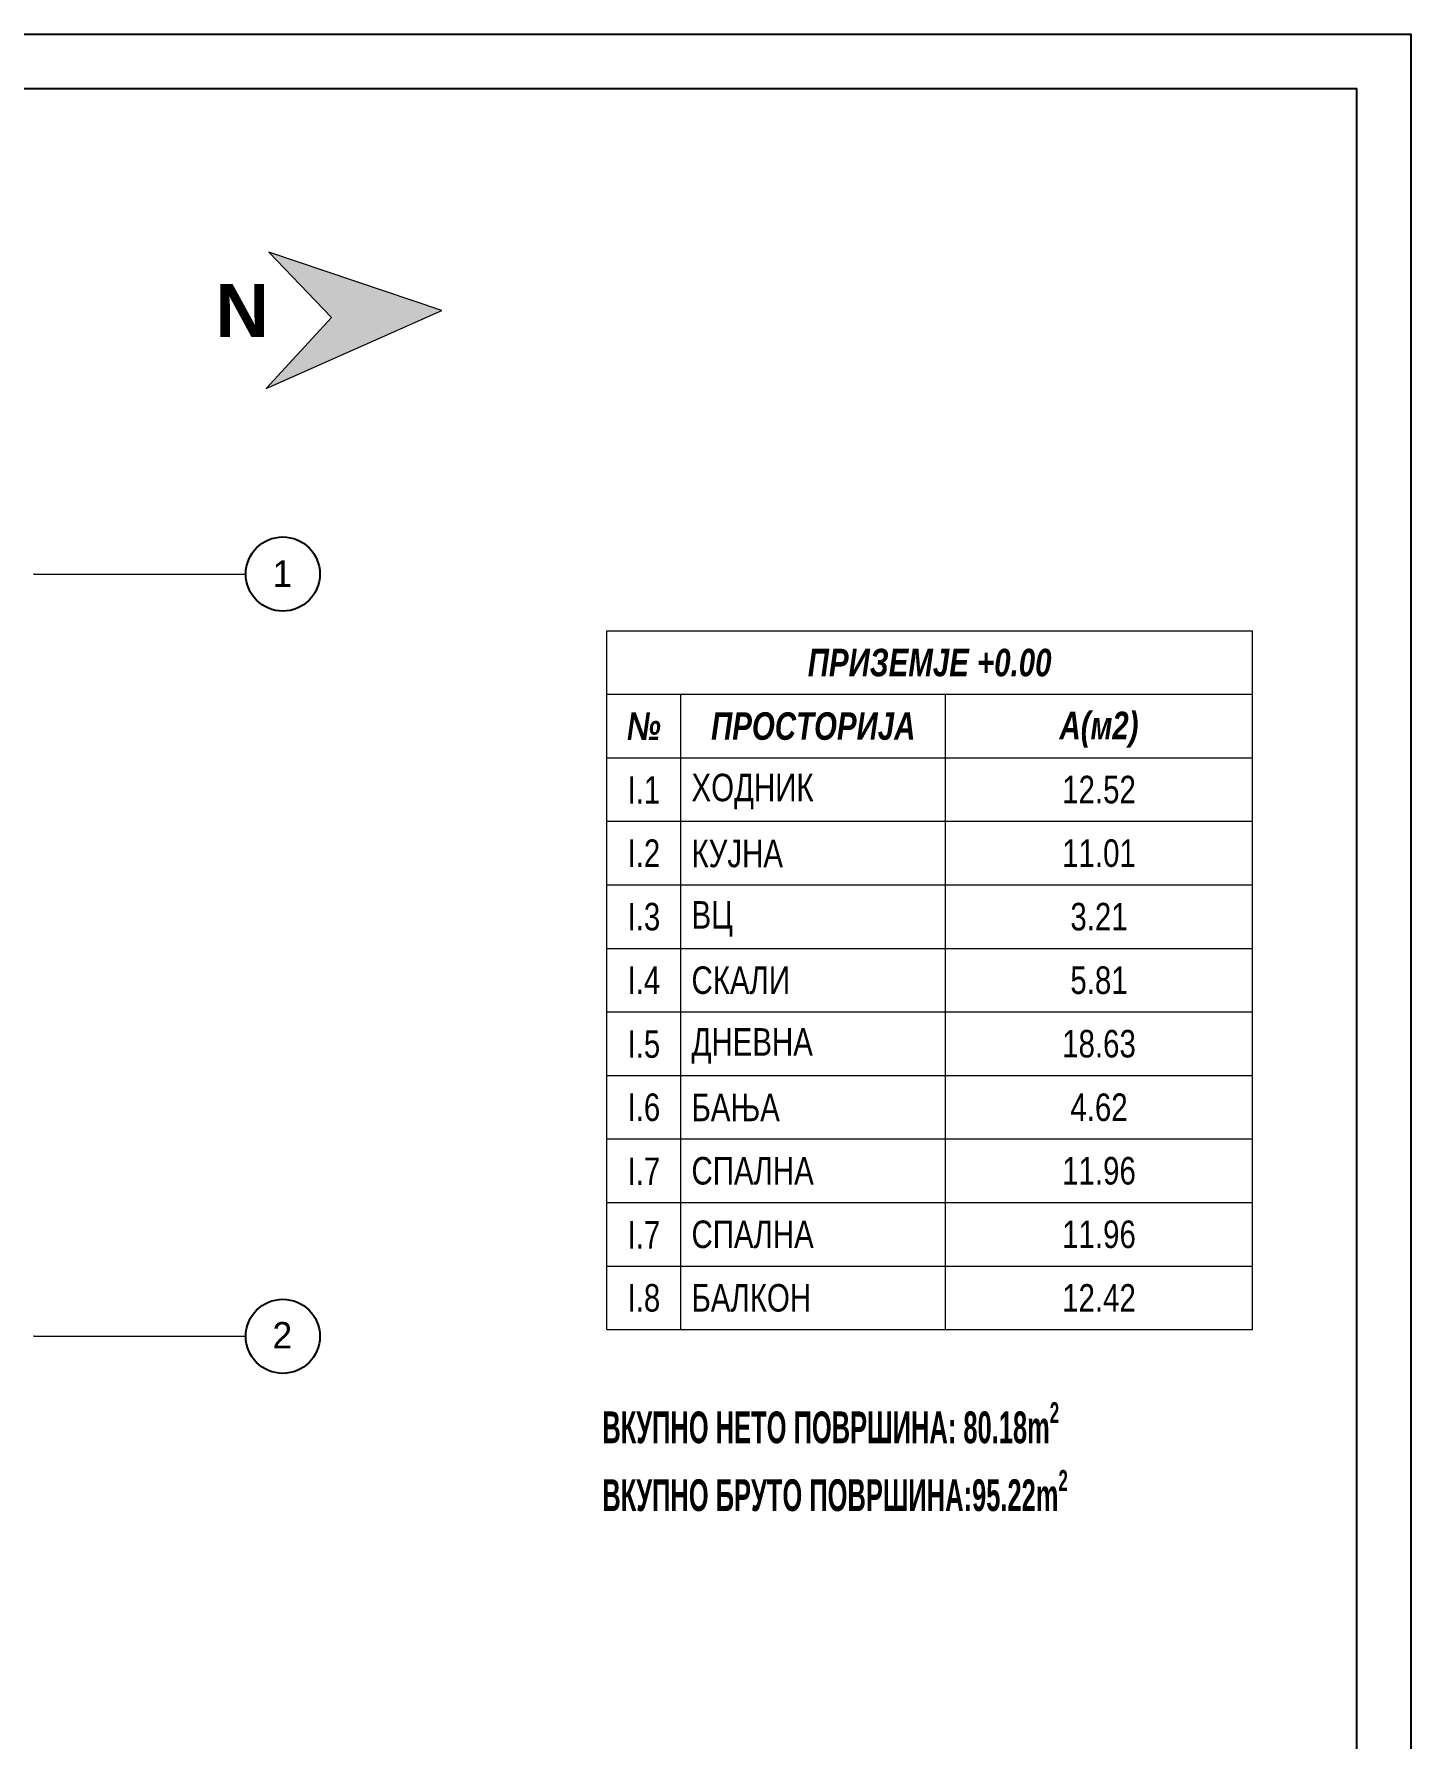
# Model space of a CAD drawing. Extents: x -1929 to 256751, y -18317 to 36108.
# Drawn here: x -530 to 120, y 1410 to 2215 of the extents above; entities that cross this region are included whole.
import ezdxf
from ezdxf.xclip import XClip

# ---------------------------------------------------------------- set-up
doc = ezdxf.new("R2010")
doc.units = 0
doc.header["$LTSCALE"] = 5
doc.header["$MEASUREMENT"] = 0
doc.header["$XCLIPFRAME"] = 0
doc.linetypes.add('- Двойно прекъснати линии', pattern=[1093.611073, 529.166651, -211.666656, 141.111112, -211.666656])
for name, color, linetype in [('4 _ - Фрагмент - Разрез.2D Elements', 7, 'Continuous'), ('4 _ - Фрагмент - Чертежи.2D Elements', 7, 'Continuous'), ('4 _ - Щриховки - Основни.2D Elements', 7, 'Continuous'), ('6 _ - Конструктивни оси.Dimensioning', 7, 'Continuous'), ('7 _ - Основни елементи.2D Elements', 7, 'Continuous'), ('A-Text', 7, 'Continuous')]:
    doc.layers.add(name, color=color, linetype=linetype)
doc.styles.add('GENERATED_STYLE_3', font='GOTHIC.TTF')
doc.styles.add('GENERATED_STYLE_5', font='arialbd.ttf')
doc.styles.add('GENERATED_STYLE_7', font='GOTHICBI.TTF')
doc.styles.add('GENERATED_STYLE_8', font='GOTHICB.TTF')

# ---------------------------------------------------------------- blocks, each defined once
blk = doc.blocks.new('Drawing_2_2', base_point=(36940, 35233))
at = {"color": 7, "linetype": 'Continuous', "lineweight": 13, "ltscale": 0.01}
for p, q in [((33890, 38533), (39990, 38533)), ((33890, 37933), (33890, 38533)), ((39990, 37933), (39990, 38533)), ((33890, 37933), (39990, 37933)), ((33890, 37333), (33890, 37933)), ((34590, 37333), (34590, 37933)), ((37090, 37333), (37090, 37933)), ((39990, 37333), (39990, 37933)), ((33890, 37333), (34590, 37333)), ((33890, 36733), (33890, 37333)), ((34590, 37333), (37090, 37333)), ((34590, 36733), (34590, 37333)), ((37090, 37333), (39990, 37333)), ((37090, 36733), (37090, 37333)), ((39990, 36733), (39990, 37333)), ((33890, 36733), (34590, 36733)), ((33890, 36133), (33890, 36733)), ((34590, 36733), (37090, 36733)), ((34590, 36133), (34590, 36733)), ((37090, 36733), (39990, 36733)), ((37090, 36133), (37090, 36733)), ((39990, 36133), (39990, 36733)), ((33890, 36133), (34590, 36133)), ((33890, 35533), (33890, 36133)), ((34590, 36133), (37090, 36133)), ((34590, 35533), (34590, 36133)), ((37090, 36133), (39990, 36133)), ((37090, 35533), (37090, 36133)), ((39990, 35533), (39990, 36133)), ((33890, 35533), (34590, 35533)), ((33890, 34933), (33890, 35533)), ((34590, 35533), (37090, 35533)), ((34590, 34933), (34590, 35533)), ((37090, 35533), (39990, 35533)), ((37090, 34933), (37090, 35533)), ((39990, 34933), (39990, 35533)), ((33890, 34933), (34590, 34933)), ((33890, 34333), (33890, 34933)), ((34590, 34933), (37090, 34933)), ((34590, 34333), (34590, 34933)), ((37090, 34933), (39990, 34933)), ((37090, 34333), (37090, 34933)), ((39990, 34333), (39990, 34933)), ((33890, 34333), (34590, 34333)), ((33890, 33733), (33890, 34333)), ((34590, 34333), (37090, 34333)), ((34590, 33733), (34590, 34333)), ((37090, 34333), (39990, 34333)), ((37090, 33733), (37090, 34333)), ((39990, 33733), (39990, 34333)), ((33890, 33733), (34590, 33733)), ((33890, 33133), (33890, 33733)), ((34590, 33733), (37090, 33733)), ((34590, 33133), (34590, 33733)), ((37090, 33733), (39990, 33733)), ((37090, 33133), (37090, 33733)), ((39990, 33133), (39990, 33733)), ((33890, 33133), (34590, 33133)), ((33890, 32533), (33890, 33133)), ((34590, 33133), (37090, 33133)), ((34590, 32533), (34590, 33133)), ((37090, 33133), (39990, 33133)), ((37090, 32533), (37090, 33133)), ((39990, 32533), (39990, 33133)), ((33890, 32533), (34590, 32533)), ((33890, 31933), (33890, 32533)), ((34590, 32533), (37090, 32533)), ((34590, 31933), (34590, 32533)), ((37090, 32533), (39990, 32533)), ((37090, 31933), (37090, 32533)), ((39990, 31933), (39990, 32533)), ((33890, 31933), (34590, 31933)), ((34590, 31933), (37090, 31933)), ((37090, 31933), (39990, 31933))]:
    blk.add_line(p, q, dxfattribs=at)
at = {"color": 7, "linetype": 'Continuous', "lineweight": 13, "char_height": 260}
for s, insert, attachment_point, style in [('\\A1;{\\W0.800000x;\\pqc;\\fCentury Gothic|b1|i1|c0|p34;ПРИЗЕМЈЕ +0.00}', (36940, 38231), 5, 'GENERATED_STYLE_7'), ('\\A1;{\\W0.800000x;\\pqc;\\fCentury Gothic|b1|i1|c0|p34;№}', (34240, 37631), 5, 'GENERATED_STYLE_7'), ('\\A1;{\\W0.800000x;\\pqc;\\fCentury Gothic|b1|i1|c0|p34;ПРОСТОРИЈА}', (35840, 37631), 5, 'GENERATED_STYLE_7'), ('\\A1;{\\W0.800000x;\\pqc;\\fCentury Gothic|b1|i1|c0|p34;А(м2)}', (38540, 37599), 5, 'GENERATED_STYLE_7'), ('\\A1;{\\W0.800000x;\\pqc;\\fCentury Gothic|b0|i0|c0|p34;I.1}', (34240, 37029), 5, 'GENERATED_STYLE_3'), ('\\A1;{\\W0.800000x;\\pql;\\fCentury Gothic|b0|i0|c0|p34;ХОДНИК}', (34690, 37015), 4, 'GENERATED_STYLE_3'), ('\\A1;{\\W0.800000x;\\pqc;\\fCentury Gothic|b0|i0|c0|p34;12.52}', (38540, 37031), 5, 'GENERATED_STYLE_3'), ('\\A1;{\\W0.800000x;\\pqc;\\fCentury Gothic|b0|i0|c0|p34;I.2}', (34240, 36432), 5, 'GENERATED_STYLE_3'), ('\\A1;{\\W0.800000x;\\pql;\\fCentury Gothic|b0|i0|c0|p34;КУЈНА}', (34690, 36428), 4, 'GENERATED_STYLE_3'), ('\\A1;{\\W0.800000x;\\pqc;\\fCentury Gothic|b0|i0|c0|p34;11.01}', (38540, 36431), 5, 'GENERATED_STYLE_3'), ('\\A1;{\\W0.800000x;\\pqc;\\fCentury Gothic|b0|i0|c0|p34;I.3}', (34240, 35831), 5, 'GENERATED_STYLE_3'), ('\\A1;{\\W0.800000x;\\pql;\\fCentury Gothic|b0|i0|c0|p34;ВЦ}', (34690, 35812), 4, 'GENERATED_STYLE_3'), ('\\A1;{\\W0.800000x;\\pqc;\\fCentury Gothic|b0|i0|c0|p34;3.21}', (38540, 35831), 5, 'GENERATED_STYLE_3'), ('\\A1;{\\W0.800000x;\\pqc;\\fCentury Gothic|b0|i0|c0|p34;I.4}', (34240, 35232), 5, 'GENERATED_STYLE_3'), ('\\A1;{\\W0.800000x;\\pql;\\fCentury Gothic|b0|i0|c0|p34;СКАЛИ}', (34690, 35231), 4, 'GENERATED_STYLE_3'), ('\\A1;{\\W0.800000x;\\pqc;\\fCentury Gothic|b0|i0|c0|p34;5.81}', (38540, 35231), 5, 'GENERATED_STYLE_3'), ('\\A1;{\\W0.800000x;\\pql;\\fCentury Gothic|b0|i0|c0|p34;ДНЕВНА}', (34690, 34612), 4, 'GENERATED_STYLE_3'), ('\\A1;{\\W0.800000x;\\pqc;\\fCentury Gothic|b0|i0|c0|p34;I.5}', (34240, 34628), 5, 'GENERATED_STYLE_3'), ('\\A1;{\\W0.800000x;\\pqc;\\fCentury Gothic|b0|i0|c0|p34;18.63}', (38540, 34631), 5, 'GENERATED_STYLE_3'), ('\\A1;{\\W0.800000x;\\pqc;\\fCentury Gothic|b0|i0|c0|p34;I.6}', (34240, 34031), 5, 'GENERATED_STYLE_3'), ('\\A1;{\\W0.800000x;\\pql;\\fCentury Gothic|b0|i0|c0|p34;БАЊА}', (34690, 34031), 4, 'GENERATED_STYLE_3'), ('\\A1;{\\W0.800000x;\\pqc;\\fCentury Gothic|b0|i0|c0|p34;4.62}', (38540, 34031), 5, 'GENERATED_STYLE_3'), ('\\A1;{\\W0.800000x;\\pqc;\\fCentury Gothic|b0|i0|c0|p34;I.7}', (34240, 33428), 5, 'GENERATED_STYLE_3'), ('\\A1;{\\W0.800000x;\\pql;\\fCentury Gothic|b0|i0|c0|p34;СПАЛНА}', (34690, 33431), 4, 'GENERATED_STYLE_3'), ('\\A1;{\\W0.800000x;\\pqc;\\fCentury Gothic|b0|i0|c0|p34;11.96}', (38540, 33431), 5, 'GENERATED_STYLE_3'), ('\\A1;{\\W0.800000x;\\pqc;\\fCentury Gothic|b0|i0|c0|p34;I.7}', (34240, 32828), 5, 'GENERATED_STYLE_3'), ('\\A1;{\\W0.800000x;\\pql;\\fCentury Gothic|b0|i0|c0|p34;СПАЛНА}', (34690, 32831), 4, 'GENERATED_STYLE_3'), ('\\A1;{\\W0.800000x;\\pqc;\\fCentury Gothic|b0|i0|c0|p34;11.96}', (38540, 32831), 5, 'GENERATED_STYLE_3'), ('\\A1;{\\W0.800000x;\\pqc;\\fCentury Gothic|b0|i0|c0|p34;I.8}', (34240, 32231), 5, 'GENERATED_STYLE_3'), ('\\A1;{\\W0.800000x;\\pql;\\fCentury Gothic|b0|i0|c0|p34;БАЛКОН}', (34690, 32231), 4, 'GENERATED_STYLE_3'), ('\\A1;{\\W0.800000x;\\pqc;\\fCentury Gothic|b0|i0|c0|p34;12.42}', (38540, 32232), 5, 'GENERATED_STYLE_3')]:
    blk.add_mtext(s, dxfattribs=dict(at, insert=insert, attachment_point=attachment_point, style=style))

msp = doc.modelspace()

# ---------------------------------------------------------------- hatches: boundary and pattern name
at = {"layer": '4 _ - Щриховки - Основни.2D Elements', "linetype": 'Continuous', "lineweight": 13, "ltscale": 0.01}
msp.add_hatch(color=256, dxfattribs=at).paths.add_polyline_path([(-389.96, 2081.17), (-420.75, 2047.64), (-337.84, 2084.49), (-419.52, 2112.13)])

# ---------------------------------------------------------------- linework, layer by layer
at = {"layer": '4 _ - Щриховки - Основни.2D Elements', "linetype": 'Continuous', "lineweight": 13, "ltscale": 0.01, "flags": 128}
msp.add_lwpolyline([(-389.96, 2081.17), (-420.75, 2047.64), (-337.84, 2084.49), (-419.52, 2112.13)], close=True, dxfattribs=at)
at = {"layer": '6 _ - Конструктивни оси.Dimensioning', "linetype": '- Двойно прекъснати линии', "lineweight": 13, "ltscale": 0.05}
for p, q in [((-530.45, 1960.1), (-430.45, 1960.1)), ((-530.45, 1600.14), (-430.45, 1600.14))]:
    msp.add_line(p, q, dxfattribs=at)
at = {"layer": '6 _ - Конструктивни оси.Dimensioning', "linetype": 'Continuous', "lineweight": 25, "ltscale": 0.01}
for centre in [(-412.95, 1960.1), (-412.95, 1600.14)]:
    msp.add_circle(centre, 17.5, dxfattribs=at)
at = {"layer": '6 _ - Конструктивни оси.Dimensioning', "linetype": '- Двойно прекъснати линии', "lineweight": 13, "ltscale": 0.01}
for p in [(-530.45, 1960.1), (-530.45, 1960.1), (-530.45, 1600.14), (-530.45, 1600.14)]:
    msp.add_point(p, dxfattribs=at)
at = {"layer": '7 _ - Основни елементи.2D Elements', "linetype": 'Continuous', "lineweight": 25, "ltscale": 0.2, "flags": 128}
for points in [[(-1928.98, 2215.07), (119.95, 2215.07), (119.95, 28.62), (-1928.98, 28.62)], [(-1803.21, 2189.31), (94.19, 2189.31), (94.19, 54.39), (-1803.21, 54.39)]]:
    msp.add_lwpolyline(points, close=True, dxfattribs=at)

# ---------------------------------------------------------------- block references
at = {"layer": '4 _ - Фрагмент - Чертежи.2D Elements', "color": 251, "linetype": 'Continuous', "lineweight": 20, "ltscale": 0.01, "true_color": 0x4e4e4e}
ref = msp.add_blockref('Drawing_2_2', (-107.39, 1768.33), dxfattribs=dict(at, xscale=0.0499999973793891, yscale=0.0499999973793891, zscale=0.0499999973793891))
XClip(ref).set_block_clipping_path([(33888.7302475034, 31932.306435926), (39990.7302475034, 38534.3064359261)])

# ---------------------------------------------------------------- texts
at = {"layer": '4 _ - Фрагмент - Разрез.2D Elements', "linetype": 'Continuous', "lineweight": 13, "insert": (-432.15, 2084.58), "char_height": 25, "attachment_point": 5, "style": 'GENERATED_STYLE_5'}
msp.add_mtext('\\A1;{\\pqc;\\fArial CYR|b1|i0|c204|p34;N}', dxfattribs=at)
at = {"layer": '6 _ - Конструктивни оси.Dimensioning', "linetype": 'Continuous', "lineweight": 13, "char_height": 12.5, "attachment_point": 1, "style": 'GENERATED_STYLE_3'}
for s, insert in [('\\A1;{\\pql;\\pt0;\\fCentury Gothic|b0|i0|c0|p34;1}', (-417.83, 1966.53)), ('\\A1;{\\pql;\\pt0;\\fCentury Gothic|b0|i0|c0|p34;2}', (-417.83, 1606.89))]:
    msp.add_mtext(s, dxfattribs=dict(at, insert=insert))
at = {"layer": 'A-Text', "color": 7, "linetype": 'Continuous', "lineweight": 25, "char_height": 15, "attachment_point": 7, "style": 'GENERATED_STYLE_8'}
for s, insert in [('\\A1;{\\W0.600000x;\\pql;\\fCentury Gothic|b1|i0|c0|p34;ВКУПНО НЕТО ПОВРШИНА: 80.18\\fCentury Gothic|b1|i0|c0|p34;m\\fCentury Gothic|b1|i0|c0|p34;\\A1{\\H.66x;\\S2^  ;}}', (-262.02, 1545.28)), ('\\A1;{\\W0.600000x;\\pql;\\fCentury Gothic|b1|i0|c0|p34;ВКУПНО БРУТО ПОВРШИНА:95.22m\\fCentury Gothic|b1|i0|c0|p34;\\A1{\\H.66x;\\S2^  ;}}', (-262.02, 1513.24))]:
    msp.add_mtext(s, dxfattribs=dict(at, insert=insert))

doc.saveas('drawing.dxf')
